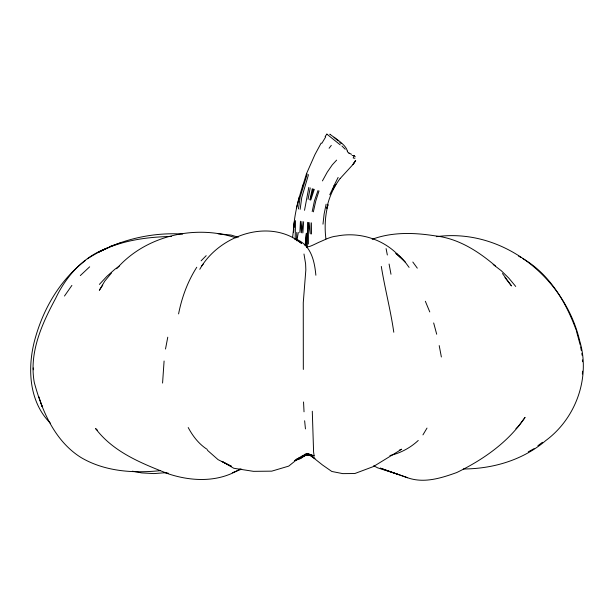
<?xml version="1.0" encoding="UTF-8"?>
<svg xmlns="http://www.w3.org/2000/svg" width="614" height="614" viewBox="0 0 614 614"><rect width="100%" height="100%" fill="white"/><g stroke="black" fill="none" stroke-linecap="round" stroke-linejoin="round"><path stroke-width="0.92" d="M295.134 239.698L295.572 220.618M303.324 369.436L303.262 302.771L305.841 269.907L305.603 263.828L303.984 254.004M307.683 222.345L307.299 247.434M305.089 245.654L306.386 233.205C305.204 249.269 304.314 249.284 318.704 242.376C324.599 239.959 330.378 236.605 336.84 236.075C359.651 231.493 384.51 239.468 399.937 256.928M308.389 244.05L308.366 222.468L310.3 233.865L309.763 222.644M296.501 240.696L296.792 232.353M160.239 470.662C133.407 473.417 104.756 471.56 81.033 457.53C54.976 441.282 41.952 410.912 34.269 382.399C28.95 352.482 41.813 324.085 55.628 298.419C66.212 275.993 83.965 256.076 107.918 247.895L98.263 252.331C120.697 240.511 146.531 236.95 171.605 236.444M299.87 232.629L300.446 221.24L301.405 232.798L301.927 221.454L302.856 232.952L303.631 221.7M306.785 233.335L306.209 243.85L306.662 247.396M582.364 374.049L582.525 371.201M292.571 237.71L294.436 221.324M164.091 361.009L162.572 383.067M293.799 229.406L293.576 232.1C293.738 216.067 298.197 200.371 302.84 185.121M293.952 227.61L294.413 222.222M322.979 224.164L324.115 214.079L326.118 204.193M300.146 209.343L301.758 197.439L308.512 174.629M298.435 208.967L300.162 196.956L307.2 174.031M304.521 210.31L308.827 187.347M296.884 240.726L298.312 232.453M165.504 349.036L167.768 337.193M308.044 199.335L310.231 187.907M312.288 188.682L309.955 199.826L313.263 188.982L310.147 199.865M312.181 211.6L314.46 200.786L317.998 190.563M313.355 211.853L315.734 201.123L319.019 190.908M178.582 313.907C181.836 297.383 187.677 281.45 196.772 267.236M296.339 208.514L299.325 196.749M326.832 208.154C328.989 197.34 333.502 187.362 340.118 178.513M302.94 185.175L306.509 173.693M326.932 208.161L328.014 204.669C325.075 215.844 324.484 227.479 325.911 238.93M352.075 155.526L354.017 155.48L353.203 158.021L354.9 158.274M310.784 199.995L314.299 189.327M306.509 173.655L314.951 154.575L321.16 143.054M329.756 194.776L334.1 185.651M333.955 185.743L338.137 177.415M321.843 143.3L325.673 136.945M322.434 180.907L327.277 172.104L332.297 164.828L336.633 160.116M199.796 269.285C218.63 235.538 269.3 217.279 301.566 243.367L294.267 238.447C310.653 243.973 314.452 259.991 315.865 275.226M422.946 434.881L426.999 428.088M335.873 184.43L332.512 189.895M102.715 285.203L99.338 290.284L104.748 281.143L111.564 272.869M64.478 296.025L71.892 285.418M325.113 136.531L326.886 134.121L340.217 144.873M329.096 148.281L331.299 145.364M201.645 266.046L203.387 263.874M340.156 178.513L352.996 164.491L355.706 160.676L355.291 160.638M116.645 268.74C145.288 235.883 194.768 224.217 235.891 237.833M99.384 284.412L106.874 276.369L114.941 269.208L119.3 266.131M201.1 260.827L206.189 255.677M515.906 428.749L518.492 426.193L525.07 417.374C508.476 442.088 483.241 459.671 456.793 472.519C441.128 478.145 424.021 483.586 407.558 477.738C398.524 474.445 389.368 471.506 380.365 468.137L407.558 477.738M80.304 275.586L89.659 266.821M418.257 440.461C410.336 447.867 400.489 453.132 389.913 455.534M85.315 260.543C59.151 280.575 42.236 310.63 34.161 342.228C27.369 369.789 29.342 402.208 50.478 423.292M537.872 445.764L542.4 442.31M305.388 455.419L300.637 458.52L294.751 460.638M87.426 258.816C115.24 240.818 149.586 231.969 182.642 234.072M240.373 468.812C218.96 482.573 191.791 481.637 168.382 473.847C141.696 463.401 113.413 452.211 95.592 428.564L97.557 430.33M528.278 451.843L534.103 448.642M241.709 469.127L232.322 472.742M305.311 455.296L296.6 459.188L304.859 455.619L309.955 454.989M294.989 460.446L300.99 457.975L294.927 460.37M399.292 450.139L401.709 449.21L373.381 466.579L354.854 473.517L342.758 473.624L331.806 471.468L322.519 465.005L310.607 455.527M304.697 454.391L307.284 453.454L314.161 455.941L313.601 452.165L312.288 411.234M372.176 239.306C392.054 231.862 414.266 232.568 434.896 235.83C458.113 238.293 478.06 251.118 495.421 265.916M121.495 242.553L109.645 246.605M302.195 455.642L308.405 454.183L307.284 453.454L299.195 457.683L288.726 466.11L271.749 471.153L253.498 471.345L233.773 468.267L221.984 461.413L231.47 466.341L218.077 459.656L207.455 450.3M304.859 455.619L309.886 455.005M165.749 472.673L153.945 473.594L141.803 472.918L132.378 471.199M436.331 236.682C502.666 227.694 564.857 277.505 579.716 340.97C590.63 377.288 576.139 418.096 545.831 440.522C522.898 460.078 493.08 468.843 463.294 468.989M218.054 233.781L231.041 235.062L238.293 237.242M163.623 472.473L168.251 473.171M330.117 134.374L330.547 134.512M306.839 453.408L314.161 455.941M398.939 474.668L377.595 467.814L373.703 465.75M395.907 253.613C401.61 256.506 405.332 262.385 409.093 267.389M396.091 253.628L397.596 254.303M518.577 256.084L521.025 257.512M522.66 258.463C549.192 273.806 565.701 301.574 576.016 329.634M351.569 154.283L348.975 153.254L349.742 153.538L347.762 152.126L347.217 151.044M308.051 454.23L314.959 458.581L311.359 455.872M207.325 449.463C198.959 444.191 192.811 436.163 188.206 427.536M336.971 139.923L338.398 140.997M493.18 264.496L501.285 270.736L508.783 278.088L515.729 286.462M341.921 145.978L345.229 149.248M339.726 142.364L341.161 143.546M336.487 139.501L334.031 137.267M396.306 253.858L405.34 262.186M504.969 277.589L511.477 285.917L502.459 273.506M412.815 262.024L417.305 268.157M354.017 155.48L355.268 156.846M329.864 134.174C333.563 137.352 345.636 144.067 347.301 150.837M425.341 301.267L429.777 311.935M41.023 403.229L42.189 406.614L38.812 396.705M576.285 330.532L580.23 344.984M433.668 322.949L436.7 334.231M580.591 346.826L581.328 350.51M386.099 248.616L387.342 255.002M381.309 266.438C384.871 288.488 390.611 310.139 393.789 332.235M439.202 345.59L441.374 356.987M389.084 264.035L390.988 274.243M326.886 134.121L326.955 134.504M304.636 420.767L305.45 428.917M581.88 353.265L582.026 355.153M582.394 359.865L582.54 361.753M33.248 367.947L33.386 369.774M303.539 401.97L304.03 411.817M311.375 222.844L311.49 233.988M355.383 160.845L352.996 164.491L355.383 160.845"/></g></svg>
